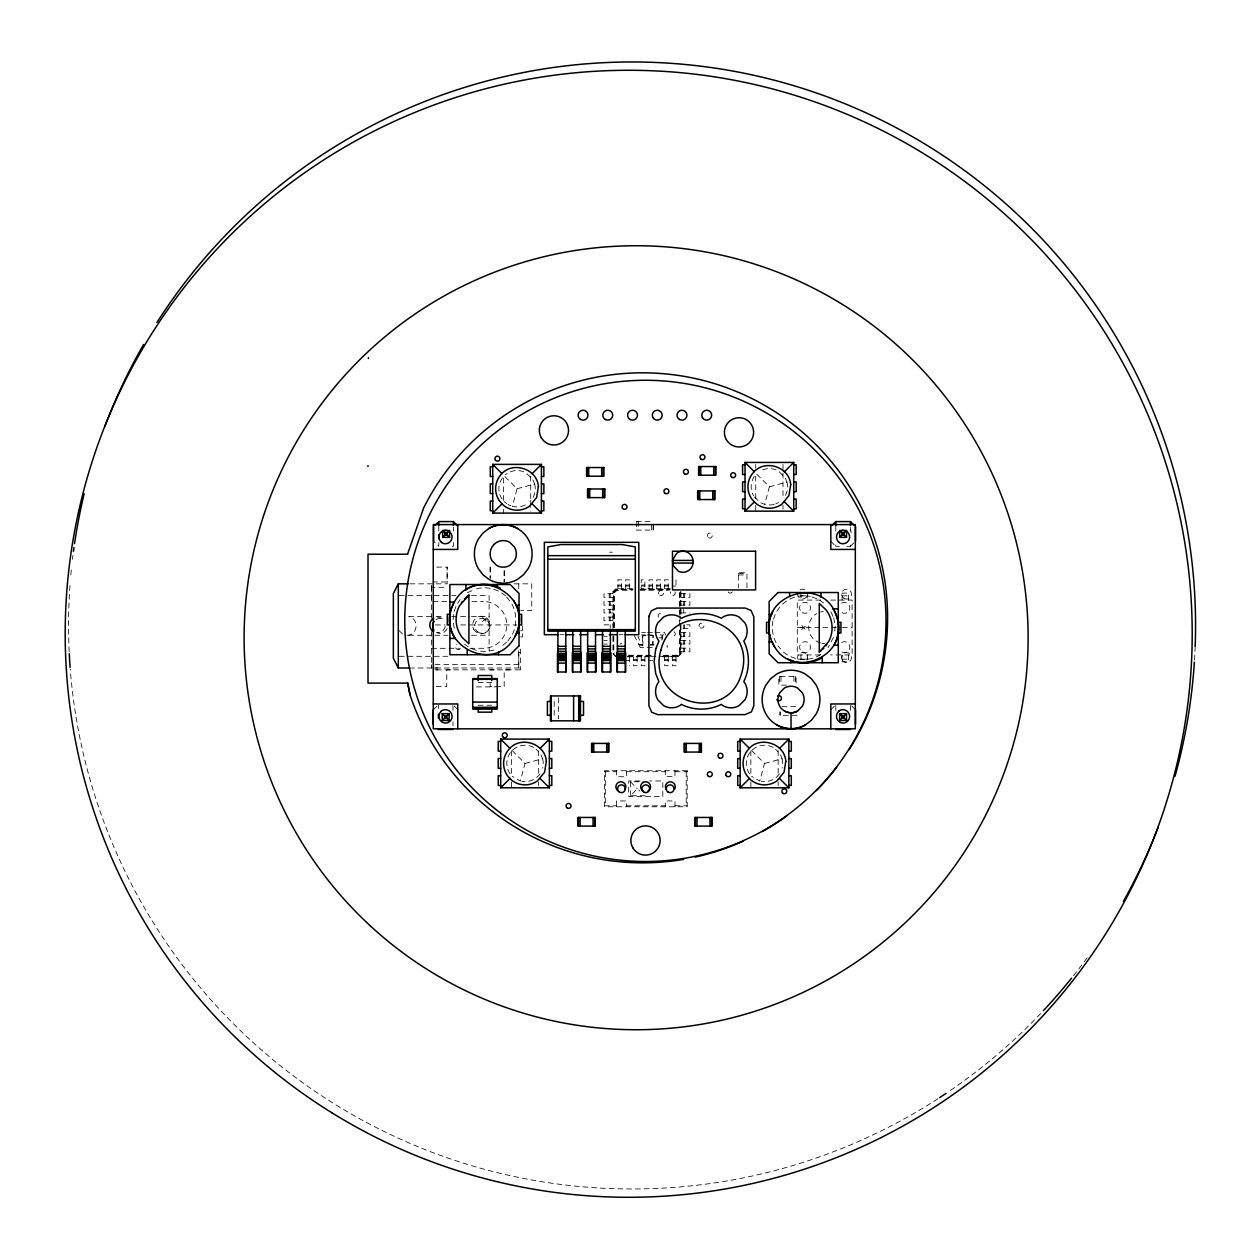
<?xml version="1.0" encoding="UTF-8"?>
<svg xmlns="http://www.w3.org/2000/svg" width="1260" height="1260" viewBox="0 0 1260 1260"><rect width="100%" height="100%" fill="white"/><g stroke="black" fill="none" stroke-linecap="round" stroke-linejoin="round"><path stroke-width="0.75" stroke-dasharray="5 3.75" d="M438.37 708.514L438.37 704.702M438.795 542.524L438.795 546.336L433.692 541.233M438.795 531.09L438.795 523.483M436.606 567.095L447.127 567.095L447.127 581.962L433.094 581.962M452.97 725.665L452.97 721.854M452.97 710.419L452.97 704.702M453.411 542.524L453.411 546.336L449.757 546.336M453.411 531.09L453.411 527.294M490.187 567.095L490.187 578.245L490.187 567.095L493.699 567.095M504.22 570.812L504.205 581.962L504.22 567.095M518.758 650.916L518.758 667.989L518.758 649.845M436.244 669.847L520.632 669.863L520.601 667.989L411.689 667.989M835.805 710.419L835.805 704.702M839.459 546.336L835.805 546.336L835.805 542.524M835.805 531.09L835.805 523.483M850.421 710.419L850.421 704.702M846.767 546.336L850.421 546.336L850.421 542.524M850.421 531.09L850.421 527.294M453.537 614.534L453.002 621.196L454.482 629.401M772.931 620.881C771.167 630.756 773.498 641.639 780.617 648.979M834.766 631.055L835.175 626.062M502.141 498.944L501.291 497.842A18.223 18.223 0 0 1 504.189 475.855L517.072 488.738L512.363 506.331A18.223 18.223 0 0 0 526.176 504.52M512.143 750.566L525.026 763.45L520.317 781.042L512.143 776.333M754.441 496.991L760.268 502.567L764.663 504.394L769.372 486.785L756.488 473.917A18.223 18.223 0 0 0 753.59 495.904M751.621 750.566L764.505 763.45L759.78 781.042L751.621 776.333M454.23 611.305L456.451 605.02L460.183 599.524M512.473 634.237C517.372 624.125 516.789 611.887 510.93 602.296M773.498 619.306L775.703 613.022L780.381 606.154M833.395 637.528L827.993 647.734M507.796 641.104L511.544 635.607M645.167 795.737L630.504 795.737L637.245 788.76L639.891 791.091M433.267 709.805L437.094 705.978M612.943 628.488L612.943 591.68L615.856 588.766L633.355 588.766M613.431 626.661L613.431 591.68L615.856 589.239L633.355 589.239M613.793 627.653L613.793 592.499L616.707 589.585L632.315 589.585M614.486 627.622L614.486 592.704L616.912 590.278L632.426 590.278M663.422 655.263L676.998 655.263L679.423 652.837L679.423 627.622M663.548 655.956L677.203 655.956L680.116 653.042L680.116 623.747M650.837 656.303L678.053 656.303L680.479 653.877L680.479 626.661M662.508 656.791L678.053 656.791L680.967 653.877L680.967 624.834M850.421 546.336L854.248 542.509M830.702 709.805L834.529 705.978M615.856 656.791L612.943 653.877L613.793 653.042L613.793 635.465M615.856 656.303L613.431 653.877L614.376 652.932M679.534 592.61L679.423 617.92M482.312 621.479L486.612 617.778M502.85 645.356L506.803 641.954M782.696 604.17C789.831 597.019 800.604 594.562 810.369 596.374M801.581 629.48L805.865 625.779M467.397 592.751L474.831 589.192M820.78 654.507C809.062 662.098 792.871 660.728 782.57 651.326M517.072 488.738L534.665 484.029L532.854 479.635L526.176 472.973A18.223 18.223 0 0 0 505.355 474.784M769.372 486.785L786.965 482.076L785.153 477.682L778.475 471.019A18.223 18.223 0 0 0 760.268 471.019M525.026 763.45L542.619 758.725L540.808 754.331L536.114 749.18M764.505 763.45L782.098 758.725L780.271 754.331L775.577 749.18M476.453 588.892C486.612 585.947 497.747 589.05 505.606 595.933M494.093 650.066L485.998 651.562L477.808 650.885M407.122 635.213C417.501 635.702 419.548 619.148 409.5 616.928M634.19 635.434L638.82 644.648L642.442 644.648L642.442 635.434L639.734 635.434M645.971 635.434L642.899 635.434L642.899 645.136L639.072 645.136L640.285 647.561L653.735 647.561M636.316 521.435L653.594 521.435M738.328 573.332L746.975 573.332M738.328 574.938L746.975 574.938M409.909 583.837L447.127 583.837L447.127 567.095M514.048 583.837L531.751 583.837L531.751 610.438L520.632 610.438M617.92 585.065L621.558 585.065M625.7 585.065L629.338 585.065M641.245 585.065L644.884 585.065M649.026 585.065L652.649 585.065M656.791 585.065L660.429 585.065M664.571 585.065L668.209 585.065M617.92 586.042L621.558 586.042M625.7 586.042L629.338 586.042M641.245 586.042L644.884 586.042M649.026 586.042L652.649 586.042M656.791 586.042L660.429 586.042M664.571 586.042L668.209 586.042M672.336 586.042L675.974 586.042M446.875 601.555L431.503 601.555L431.503 583.837L431.503 587.27L447.016 587.27M670.273 588.766L641.12 588.766L641.245 579.82L644.884 579.82L644.884 588.766M641.12 589.239L670.273 589.239M640.127 589.585L669.406 589.585M640.174 590.278L669.249 590.278M612.943 593.744L603.997 593.744L603.997 597.382L612.943 597.382M680.967 593.744L689.913 593.744L689.913 597.382L680.967 597.382M399.215 595.523L455.884 595.523M471.523 595.523L489.116 595.523L489.116 650.664M800.935 595.854L807.329 595.854M842.074 595.854L848.468 595.854M820.78 600.075L797.281 600.075L797.281 654.932L820.78 654.932M830.576 600.075L852.122 600.075L852.122 654.932L830.576 654.932M471.87 601.555L483.399 601.555M612.943 601.524L603.997 601.524L603.997 605.162L612.943 605.162M680.967 601.508L689.913 601.508L689.913 605.147L680.967 605.147M612.943 609.304L603.997 609.304L603.997 612.927L612.943 612.927M680.967 612.927L689.913 612.927M408.681 616.565L434.18 616.565M436.149 616.565L443.992 616.565M451.836 616.565L469.492 616.565M471.46 616.565L489.116 616.565M612.943 617.069L603.997 617.069L603.997 620.707L612.943 620.707M686.653 624.834L689.913 624.834L689.913 628.472L680.967 628.472M435.377 624.928L445.079 624.928M460.593 624.928L516.82 624.928M603.997 624.85L612.943 624.85M797.281 627.511L820.78 627.511M822.748 627.511L840.373 627.511M842.342 627.511L852.122 627.511M520.632 630.724L522.49 630.724M641.765 632.504L645.545 632.504M647.435 632.504L653.121 632.504M655.011 632.504L664.477 632.504L665.705 634.945M680.967 632.615L689.913 632.615L689.913 636.253L680.967 636.253M560.101 634.693L564.039 634.693M619.133 634.693L623.07 634.693M641.608 634.945L645.309 634.945M647.167 634.945L652.727 634.945M660.145 634.945L663.847 634.945M408.681 635.26L447.914 635.26M471.46 635.26L489.116 635.26M650.192 635.434L652.837 635.434L652.869 643.844L653.326 635.434M603.997 636.253L607.257 636.253M520.632 636.851L522.49 636.851L522.49 625.921M639.025 636.773L637.891 636.773L639.734 640.285L639.734 637.04M658.901 637.859L661.862 637.859L661.862 635.434M603.997 640.395L607.257 640.395M680.967 640.379L689.913 640.379L689.913 644.017L680.967 644.017M603.997 644.033L607.257 644.033M650.302 644.648L654.034 644.648M649.829 645.136L653.688 645.136M680.967 648.16L689.913 648.16L689.913 651.798L680.967 651.798M431.503 648.317L460.341 648.302M469.948 648.317L483.399 648.302A23.373 23.373 0 0 0 506.788 624.928A23.373 23.373 0 0 0 483.399 601.555M518.758 652.459L520.632 652.459M628.535 655.263L651.798 655.263M628.409 655.956L651.83 655.956M399.215 656.303L448.072 656.303M627.511 656.303L648.9 656.303M627.511 656.791L648.9 656.791M800.935 659.153L807.329 659.153M842.074 659.153L848.468 659.153M633.481 659.5L637.119 659.5M641.261 659.5L644.884 659.5M664.571 659.5L668.209 659.5M672.352 659.5L675.99 659.5M625.7 660.476L629.338 660.476M633.481 660.476L637.119 660.476M641.261 660.476L644.884 660.476M649.026 660.476L652.664 660.476M664.571 660.476L668.209 660.476M672.352 660.476L675.99 660.476M518.758 664.524L431.503 664.524L431.503 667.989L431.503 631.528M478.154 682.4L491.794 682.4M786.539 685.109L778.822 685.109L778.822 676.462L796.099 676.462L796.099 685.109M436.244 686.606L446.765 686.606L446.765 669.863L452.104 669.863L452.104 667.989M476.469 686.905L495.353 686.905M478.154 705.238L491.794 705.238M781.956 706.671L797.076 706.671M797.076 715.302L779.783 715.302L779.783 711.853M604.375 771.719L616.549 771.719M626.377 771.719L665.264 771.719M674.951 771.719L687.173 771.719M640.096 780.964L628.724 780.964L628.724 796.556L662.823 796.556L662.823 780.964L649.562 780.964M630.504 795.737L630.504 781.767L643.986 781.767M604.375 805.802L616.612 805.802L616.612 806.778M626.315 805.802L665.264 805.802M674.998 805.802L687.173 805.802M639.072 645.136L642.899 645.136M432.747 667.989L437.976 667.989M435.015 669.863L437.976 669.863M490.156 669.863L494.188 669.863M510.095 669.863L504.189 669.863L504.189 686.606L490.156 686.606L490.156 682.888M638.883 644.648L642.442 644.648M800.919 627.401L803.722 627.637M484.454 619.621L487.258 619.857M811.913 596.941L818.118 599.193L823.52 602.989M476.264 650.317L470.074 648.065L464.656 644.269M507.969 504.52L510.898 505.733M504.189 501.622L506.709 503.559M402.491 633.985L399.121 630.598M615.856 588.766L616.707 589.585M615.856 589.239L616.912 590.278M680.116 653.042L680.967 653.877M679.423 652.837L680.479 653.877M613.431 591.68L614.486 592.704M612.943 591.68L613.793 592.499M676.998 655.263L678.053 656.303M677.203 655.956L678.053 656.791M830.702 541.233L835.805 546.336M851.697 705.978L855.524 709.805M454.246 705.978L458.073 709.805M630.504 781.767L637.245 788.76M801.895 625.448L805.534 629.811M506.457 596.941L509.812 600.957M482.643 617.447L486.281 621.81M749.558 773.656L748.723 772.553A18.223 18.223 0 0 1 758.268 746.33M510.095 773.656L509.245 772.553A18.223 18.223 0 0 1 518.805 746.33M830.891 611.809L833.002 616.345M833.711 617.857L834.592 622.771M616.612 805.802L616.549 800.935L626.315 800.935L626.315 806.778M848.468 600.075L848.468 593.113L842.074 593.113L842.074 600.075M848.468 654.932L848.468 661.894L842.074 661.894L842.074 654.932M807.329 593.113L807.329 600.075M807.329 654.932L807.329 661.894M800.935 593.113L800.935 600.075M800.935 654.932L800.935 661.894M795.564 676.462L795.564 685.109M793.942 676.462L793.942 685.109M783.011 464.389L783.011 497.511M783.011 505.307L783.011 509.197M780.98 676.462L780.98 685.109M780.334 711.853L780.334 715.302M779.357 676.462L779.357 685.109M778.144 750.787L778.144 774.16M778.144 781.956L778.144 785.846M755.732 464.389L755.732 468.279M755.732 476.075L755.732 503.354M755.732 505.307L755.732 511.151M750.865 750.787L750.865 774.16M750.865 781.956L750.865 787.799M746.975 587.916L746.975 572.78L738.328 572.78L738.328 587.916M686.196 771.719L686.196 805.802M684.652 593.744L684.652 597.382M684.652 601.508L684.652 605.147M684.652 624.834L684.652 628.472M684.652 632.615L684.652 636.253M684.652 640.379L684.652 644.017M684.652 648.16L684.652 651.798M683.692 593.744L683.692 597.382M683.692 601.508L683.692 605.147M683.692 609.289L683.692 612.927M683.692 624.834L683.692 628.472M683.692 632.615L683.692 636.253M683.692 640.379L683.692 644.017M683.692 648.16L683.692 651.798M680.967 591.68L680.967 614.99M680.479 591.68L680.479 614.99M680.116 592.499L680.116 606.17M680.116 608.123L680.116 613.982M680.116 615.935L680.116 621.794M679.423 619.857L679.423 625.684M675.974 579.82L675.974 586.845M675.99 656.791L675.99 665.721L672.352 665.721L672.352 656.791M674.951 770.742L674.951 776.585L665.264 776.585L665.264 770.742M674.998 806.778L674.998 800.935L665.264 800.935L665.264 806.778M668.209 588.766L668.209 579.82L664.571 579.82L664.571 588.766M668.209 656.791L668.209 665.721L664.571 665.721L664.571 656.791M667.17 645.136L667.17 647.561M662.335 635.434L662.335 639.119M661.862 638.836L661.862 640.048M660.429 588.766L660.429 579.82L656.791 579.82L656.791 588.766M653.594 524.9L653.594 530.082L636.316 530.082L636.316 524.9M653.058 524.9L653.058 530.082M652.649 588.766L652.649 579.82L649.026 579.82L649.026 588.766M651.436 524.9L651.436 530.082M644.884 656.791L644.884 665.721L641.261 665.721L641.261 656.791M638.473 521.435L638.473 530.082M637.119 656.791L637.119 665.721L633.481 665.721L633.481 656.791M636.851 521.435L636.851 526.617M629.338 588.766L629.338 579.82L625.7 579.82L625.7 588.766M629.338 656.791L629.338 665.721M626.377 770.742L626.377 776.727L616.549 776.727L616.549 770.742M621.558 588.766L621.558 579.82L617.92 579.82L617.92 588.766M613.431 636.379L613.431 653.877M612.943 636.379L612.943 653.877M610.218 593.744L610.218 597.382M610.218 601.524L610.218 605.162M610.218 609.304L610.218 612.927M610.218 617.069L610.218 620.707M610.218 624.85L610.218 628.488M609.257 593.744L609.257 597.382M609.257 601.524L609.257 605.162M609.257 609.304L609.257 612.927M609.257 617.069L609.257 620.707M605.351 771.719L605.351 805.802M558.637 697.835L558.637 718.924M554.211 701.458L554.211 715.302M538.666 750.787L538.666 774.16M538.666 781.956L538.666 785.846M530.712 476.075L530.712 511.151M520.632 649.026L520.632 669.863M518.758 583.837L518.758 589.538M511.387 750.787L511.387 774.16M511.387 781.956L511.387 787.799M503.433 478.028L503.433 501.401M503.433 509.197L503.433 513.088M431.503 587.27L431.503 618.361M1195.173 646.333A563.503 563.503 0 0 1 1194.37 662.13M1087.112 957.836A563.503 563.503 0 0 1 1072.764 976.642M1040.697 1013.497A563.503 563.503 0 0 1 947.662 1092.294M937.928 1098.736A563.503 563.503 0 0 1 70.261 669.28M69.174 651.782A563.503 563.503 0 0 1 70.166 582.892M70.812 575.001A563.503 563.503 0 0 1 71.584 567.126M72.45 559.283A563.503 563.503 0 0 1 72.938 555.361M841.617 603.099A5.481 5.481 0 0 1 849.839 607.856A5.481 5.481 0 0 1 841.617 612.596M841.617 642.411A5.481 5.481 0 0 1 849.839 647.152A5.481 5.481 0 0 1 841.617 651.908M824.702 643.498A16.002 16.002 0 0 1 821.929 643.261M820.559 642.962A16.002 16.002 0 0 1 816.7 613.651M820.559 612.061A16.002 16.002 0 0 1 823.316 611.572M732.391 591.869A2.473 2.473 0 0 1 728.107 591.869M674.005 631.843A2.473 2.473 0 0 1 674.919 635.213A2.473 2.473 0 0 1 671.533 636.127M806.794 596.626A4.946 4.946 0 0 1 797.564 594.153M800.037 589.869A4.946 4.946 0 0 1 806.794 591.68M445.237 626.315A7.796 7.796 0 0 1 437.551 632.772M437.551 617.179A7.796 7.796 0 0 1 444.308 621.085M674.919 591.838A2.473 2.473 0 0 1 672.777 595.539A2.473 2.473 0 0 1 670.635 591.838M658.444 617.195A2.473 2.473 0 0 1 659.358 613.809A2.473 2.473 0 0 1 662.744 614.722M459.9 649.246A2.929 2.929 0 0 1 455.915 648.191A2.929 2.929 0 0 1 456.986 644.191M609.683 552.447A2.473 2.473 0 0 1 612.155 552.447M798.226 659.972A4.946 4.946 0 0 1 802.51 652.554A4.946 4.946 0 0 1 806.794 659.972M850.217 529.326A6.426 6.426 0 0 1 851.067 532.539M542.619 758.725A18.223 18.223 0 0 1 542.619 768.159M539.957 773.892A18.223 18.223 0 0 1 521.861 781.389M520.317 745.857A18.223 18.223 0 0 1 534.13 747.668M782.098 758.725A18.223 18.223 0 0 1 782.098 768.159M779.42 773.892A18.223 18.223 0 0 1 761.339 781.389M759.78 745.857A18.223 18.223 0 0 1 773.608 747.668M534.665 484.029A18.223 18.223 0 0 1 529.956 501.622M786.965 482.076A18.223 18.223 0 0 1 785.153 495.904M778.475 502.567A18.223 18.223 0 0 1 775.593 503.905M774.081 504.394A18.223 18.223 0 0 1 764.663 504.394M619.999 644.254A3.89 3.89 0 0 1 621.731 643.246M447.127 628.519A7.481 7.481 0 0 1 436.448 632.441M435.96 619.684A7.481 7.481 0 0 1 443.772 619.385M687.173 770.742L604.375 770.742L604.375 806.778L687.173 806.778L687.173 770.742M802.305 612.596A5.481 5.481 0 0 0 810.542 607.856A5.481 5.481 0 0 0 802.305 603.099A5.481 5.481 0 0 0 802.305 612.596M802.305 651.908A5.481 5.481 0 0 0 810.542 647.152A5.481 5.481 0 0 0 802.305 642.411A5.481 5.481 0 0 0 802.305 651.908M708.545 537.736A2.473 2.473 0 0 0 712.262 535.595A2.473 2.473 0 0 0 708.545 533.452A2.473 2.473 0 0 0 708.545 537.736M659.846 595.208A2.473 2.473 0 0 0 663.548 593.066A2.473 2.473 0 0 0 659.846 590.924A2.473 2.473 0 0 0 659.846 595.208M842.263 659.972A4.946 4.946 0 0 0 850.846 659.972A4.946 4.946 0 0 0 846.562 652.554A4.946 4.946 0 0 0 842.263 659.972M473.807 629.37A8.773 8.773 0 0 0 488.99 629.37A8.773 8.773 0 0 0 481.399 616.219A8.773 8.773 0 0 0 473.807 629.37M700.276 627.842A2.473 2.473 0 0 0 703.978 625.7A2.473 2.473 0 0 0 700.276 623.558A2.473 2.473 0 0 0 700.276 627.842M844.074 598.437A4.946 4.946 0 0 0 851.508 594.153A4.946 4.946 0 0 0 844.074 589.869A4.946 4.946 0 0 0 844.074 598.437M477.477 631.733A7.481 7.481 0 0 0 489.573 627.086A7.481 7.481 0 0 0 479.509 618.928A7.481 7.481 0 0 0 477.477 631.733"/><path stroke-width="1.5" d="M433.267 724.374L433.267 709.805M433.692 541.233L433.692 526.664M438.37 718.042L438.37 714.231M438.795 538.713L438.795 534.901M438.795 525.373L438.795 521.577L453.411 521.577L457.238 525.404M442.244 720.499L442.244 713.648L449.095 713.648L449.095 720.499L442.244 720.499L444.544 718.2L446.796 718.2L449.095 720.499M442.669 537.359L442.669 530.507L449.521 530.507L449.521 537.359L442.669 537.359L444.985 535.059L447.221 535.059L449.521 537.359M444.544 718.2L444.544 715.963L442.244 713.648M444.985 535.059L444.985 532.822L442.669 530.507M446.796 718.2L446.796 715.963L449.095 713.648M447.221 535.059L447.221 532.822L449.521 530.507M453.411 525.388L453.411 521.577M835.805 525.373L835.805 521.577L850.421 521.577L854.248 525.404M839.68 720.499L839.68 713.648L846.531 713.648L846.531 720.499L839.68 720.499L841.995 718.2L844.231 718.2L846.531 720.499M839.68 537.359L839.68 530.507L846.531 530.507L846.531 537.359L839.68 537.359L841.995 535.059L844.231 535.059L846.531 537.359M841.995 718.2L841.995 715.963L839.68 713.648M841.995 535.059L841.995 532.822L839.68 530.507M844.231 718.2L844.231 715.963L846.531 713.648M844.231 535.059L844.231 532.822L846.531 530.507M850.421 525.388L850.421 521.577M855.524 724.374L855.524 709.805M855.524 541.233L855.524 526.664M407.531 554.227L423.706 507.764A245.007 245.007 0 0 1 763.78 404.885A245.007 245.007 0 0 1 849.004 749.81M453.537 603.509C432.401 643.592 494.975 676.935 515.372 635.749C536.524 595.665 473.949 562.322 453.537 603.509A35.737 35.737 0 0 0 455.238 638.757M769.135 641.954L772.27 641.954C788.571 682.306 850.878 657.389 836.813 616.833C823.426 572.89 756.189 595.287 770.632 638.426M408.067 583.837L398.302 583.837L393.356 593.57L393.356 658.255L398.302 667.989L410.02 667.989M461.428 602.658L462.262 601.445M825.914 645.813L826.749 644.6M441.378 711.223L440.197 712.483A6.741 6.741 0 0 0 440.417 720.594L441.661 721.791A6.489 6.489 0 0 0 449.647 721.57L450.828 720.31A6.741 6.741 0 0 0 450.608 712.199L449.363 711.002A6.741 6.741 0 0 0 441.047 711.207M838.939 711.223L837.758 712.483A6.741 6.741 0 0 0 837.979 720.594L839.223 721.791A6.489 6.489 0 0 0 847.208 721.57L848.374 720.31A6.741 6.741 0 0 0 848.153 712.199L846.925 711.002A6.741 6.741 0 0 0 838.609 711.207M434.968 525.388L438.795 521.577M492.723 513.088L492.723 464.389L541.422 464.389L541.422 513.088L492.723 513.088L502.047 503.779M532.098 473.713L541.422 464.389M745.022 511.151L745.022 462.436L793.721 462.436L793.721 511.151L745.022 511.151L754.346 501.827M784.397 471.76L793.721 462.436M500.677 787.799L500.677 739.084L549.376 739.084L549.376 787.799L500.677 787.799L510.001 778.475M540.052 748.409L549.376 739.084M831.978 525.388L835.805 521.577M740.14 787.799L740.14 739.084L788.855 739.084L788.855 787.799L740.14 787.799L749.464 778.475M779.53 748.409L788.855 739.084M464.452 598.988L468.909 595.145L468.909 643.828L462.058 637.308A29.626 29.626 0 0 1 459.522 605.698L468.909 595.145M819.268 652.113L828.67 641.576A29.626 29.626 0 0 0 826.119 609.95L819.268 603.43L819.268 652.113L823.725 648.27M488.801 528.507L482.832 533.169L478.249 539.233A29.673 29.673 0 0 0 478.249 568.543L482.832 574.607L488.801 579.269A28.508 28.508 0 0 0 517.671 579.269L523.656 574.607L528.239 568.543A29.673 29.673 0 0 0 528.239 539.233C520.711 525.688 502.157 520.538 488.801 528.507A28.508 28.508 0 0 1 517.671 528.507M797.58 711.065L802.384 706.183A13.498 13.498 0 0 0 802.384 692.858L797.58 687.991A12.962 12.962 0 0 0 784.46 687.991L779.656 692.858A13.498 13.498 0 0 0 779.656 706.183C783.09 712.341 791.516 714.672 797.58 711.065A12.962 12.962 0 0 1 784.46 711.065M805.455 724.894L811.44 720.247L816.023 714.168A29.673 29.673 0 0 0 816.023 684.873L811.44 678.793L805.455 674.147A28.508 28.508 0 0 0 776.585 674.147L770.616 678.793L766.017 684.873A29.673 29.673 0 0 0 766.017 714.168C773.561 727.713 792.099 732.863 805.455 724.894A28.508 28.508 0 0 1 776.585 724.909M745.022 464.783L742.581 464.783L742.581 474.516L745.022 474.516M793.721 464.783L796.163 464.783L796.163 474.516L793.721 474.516M367.479 466.074L368.44 466.074M492.723 466.72L490.282 466.72L490.282 476.469L492.723 476.469M541.422 466.72L543.863 466.72L543.863 476.469L541.422 476.469M745.022 481.918L742.581 481.918L742.581 491.668L745.022 491.668M793.721 481.918L796.163 481.918L796.163 491.668L793.721 491.668M492.723 483.872L490.282 483.872L490.282 493.605L492.723 493.605M541.422 483.872L543.863 483.872L543.863 493.605L541.422 493.605M745.022 499.07L742.581 499.07L742.581 508.804L745.022 508.804M793.721 499.07L796.163 499.07L796.163 508.804L793.721 508.804M492.723 501.008L490.282 501.008L490.282 510.757L492.723 510.757M541.422 501.008L543.863 501.008L543.863 510.757L541.422 510.757M444.985 532.822L447.221 532.822M841.995 532.822L844.231 532.822M433.267 549.439L457.758 549.439L457.758 524.585M855.319 549.439L830.828 549.439L830.828 524.585M407.704 554.227L368.014 554.227L368.014 683.109L407.704 683.109L409.988 694.764A245.007 245.007 0 0 0 683.723 859.351M547.848 555.66L635.323 555.66L635.323 631.15L547.848 631.15L547.848 546.903L560.968 544.556L622.204 544.556L635.292 546.903L635.323 555.66M547.848 559.172L635.323 559.172M672.556 560.432L693.11 560.432M672.541 563.078L693.11 563.078M449.883 602.075L454.513 602.075M515.907 605.304L519.041 605.304M833.081 608.816L838.294 608.816M449.883 614.313L447.269 614.313L447.269 624.944L449.883 624.944M519.041 614.313L521.656 614.313L521.656 624.944L519.041 624.944M769.135 614.565L771.719 614.565M769.135 622.314L766.521 622.314L766.521 632.945L769.135 632.945M838.294 622.314L840.924 622.314L840.924 632.945L838.294 632.945M547.848 629.622L635.323 629.622M516.458 632.693L519.041 632.693M558.133 634.693L544.351 634.693L544.351 542.335L638.82 542.335L638.82 634.693L625.039 634.693M566.008 634.693L573.867 634.693M579.773 634.693L587.648 634.693M595.523 634.693L603.398 634.693M609.304 634.693L617.179 634.693M449.883 638.426L455.096 638.426M833.663 645.183L838.294 645.183M557.912 646.317L565.787 646.317M572.78 646.317L580.655 646.317M587.648 646.317L595.523 646.317M602.516 646.317L610.391 646.317M617.384 646.317L625.259 646.317M557.912 648.9L565.787 648.9M572.78 648.9L580.655 648.9M587.648 648.9L595.523 648.9M602.516 648.9L610.391 648.9M617.384 648.9L625.259 648.9M557.912 651.31L565.787 651.31M572.78 651.31L580.655 651.31M587.648 651.31L595.523 651.31M602.516 651.31L610.391 651.31M617.384 651.31L625.259 651.31M557.912 653.389L565.787 653.389M572.78 653.389L580.655 653.389M587.648 653.389L595.523 653.389M602.516 653.389L610.391 653.389M617.384 653.389L625.259 653.389M557.912 654.98L565.787 654.98M572.78 654.98L580.655 654.98M587.648 654.98L595.523 654.98M602.516 654.98L610.391 654.98M617.384 654.98L625.259 654.98M557.912 655.972L565.787 655.972M572.78 655.972L580.655 655.972M587.648 655.972L595.523 655.972M602.516 655.972L610.391 655.972M617.384 655.972L625.259 655.972M557.912 656.87L565.787 656.87M572.78 656.87L580.655 656.87M587.648 656.87L595.523 656.87M602.516 656.87L610.391 656.87M617.384 656.87L625.259 656.87M557.912 657.767L565.787 657.767M572.78 657.767L580.655 657.767M587.648 657.767L595.523 657.767M602.516 657.767L610.391 657.767M617.384 657.767L625.259 657.767M557.912 659.027L565.787 659.027M572.78 659.027L580.655 659.027M587.648 659.027L595.523 659.027M602.516 659.027L610.391 659.027M617.384 659.027L625.259 659.027M557.912 660.555L565.787 660.555M572.78 660.555L580.655 660.555M587.648 660.555L595.523 660.555M602.516 660.555L610.391 660.555M617.384 660.555L625.259 660.555M557.912 663.106L565.787 663.106M572.78 663.106L580.655 663.106M587.648 663.106L595.523 663.106M602.516 663.106L610.391 663.106M617.384 663.106L625.259 663.106M472.705 679.329L497.243 679.329M550.462 701.458L547.407 701.458L547.391 715.302L550.462 715.302M580.451 701.458L583.506 701.458L583.522 715.302L580.451 715.302M472.705 702.088L497.243 702.088M433.267 703.962L457.758 703.962L457.758 728.831M855.319 703.962L830.828 703.962L830.828 728.831M472.705 707.285L497.243 707.285M472.705 708.325L497.243 708.325M444.544 715.963L446.796 715.963M841.995 715.963L844.231 715.963M438.37 729.477L452.97 729.477M835.805 729.477L850.421 729.477M500.677 741.431L498.235 741.431L498.235 751.165L500.677 751.165M549.376 741.431L551.817 741.431L551.817 751.165L549.376 751.165M740.14 741.431L737.714 741.431L737.714 751.165L740.14 751.165M788.855 741.431L791.296 741.431L791.296 751.165L788.855 751.165M500.677 758.567L498.235 758.567L498.235 768.317L500.677 768.317M549.376 758.567L551.817 758.567L551.817 768.317L549.376 768.317M740.14 758.567L737.714 758.567L737.714 768.317L740.14 768.317M788.855 758.567L791.296 758.567L791.296 768.317L788.855 768.317M500.677 775.719L498.235 775.719L498.235 785.452L500.677 785.452M549.376 775.719L551.817 775.719L551.817 785.452L549.376 785.452M740.14 775.719L737.714 775.719L737.714 785.452L740.14 785.452M788.855 775.719L791.296 775.719L791.296 785.452L788.855 785.452M839.223 542.399L837.979 541.202A6.741 6.741 0 0 1 837.758 533.106L838.939 531.846A6.489 6.489 0 0 1 846.925 531.61L848.153 532.822A6.741 6.741 0 0 1 848.374 540.918L847.208 542.178A6.741 6.741 0 0 1 838.892 542.43M449.363 531.625L450.608 532.822A6.741 6.741 0 0 1 450.812 540.918L449.647 542.178A6.741 6.741 0 0 1 441.331 542.43M441.661 542.399L440.417 541.202A6.741 6.741 0 0 1 440.197 533.106L441.378 531.846A6.489 6.489 0 0 1 447.851 530.791M745.022 462.436L754.346 471.76M784.397 501.827L793.721 511.151M492.723 464.389L502.047 473.713M532.098 503.779L541.422 513.088M740.14 739.084L749.464 748.409M779.53 778.475L788.855 787.799M500.677 739.084L510.001 748.409M540.052 778.475L549.376 787.799M407.736 683.093L409.988 694.764M822.244 657.437L822.244 662.728M821.016 592.531L821.016 597.224M790.839 660.114L790.839 662.728M791.028 712.845L791.028 728.831M789.61 592.531L789.61 595.697M715.349 466.562L715.349 475.209M714.373 490.927L714.373 499.558M713.727 466.562L713.727 475.209M712.75 490.927L712.75 499.558M711.585 817.456L711.585 826.087M709.963 817.456L709.963 826.087M700.875 743.416L700.875 752.062M700.765 466.562L700.765 475.209M699.788 490.927L699.788 499.558M699.253 743.416L699.253 752.062M699.142 466.562L699.142 475.209M698.166 490.927L698.166 499.558M697 817.456L697 826.087M695.378 817.456L695.378 826.087M686.29 743.416L686.29 752.062M684.668 743.416L684.668 752.062M625.7 652.806L625.7 671.99L616.959 671.99L616.959 652.806M625.259 631.15L625.259 671.99M617.384 631.15L617.384 671.99M610.832 652.806L610.832 671.99L602.075 671.99L602.075 652.806M610.391 631.15L610.391 671.99M608.328 743.416L608.328 752.062M606.706 743.416L606.706 752.062M604.296 488.974L604.296 497.621M603.319 467.539L603.319 476.185M602.674 488.974L602.674 497.621M602.516 631.15L602.516 671.99M601.697 467.539L601.697 476.185M595.964 652.806L595.964 671.99L587.207 671.99L587.207 652.806M595.523 631.15L595.523 671.99M594.688 817.456L594.688 826.087M593.744 743.416L593.744 752.062M593.066 817.456L593.066 826.087M592.121 743.416L592.121 752.062M589.712 488.974L589.712 497.621M588.735 467.539L588.735 476.185M588.089 488.974L588.089 497.621M587.648 631.15L587.648 671.99M587.113 467.539L587.113 476.185M581.096 652.806L581.096 671.99L572.339 671.99L572.339 652.806M580.655 631.15L580.655 671.99M580.104 817.456L580.104 826.087M579.742 695.929L579.742 720.83M578.718 695.929L578.718 720.83M578.482 817.456L578.482 826.087M573.599 695.929L573.599 720.83M572.78 631.15L572.78 671.99M566.212 652.806L566.212 671.99L557.471 671.99L557.471 652.806M565.787 631.15L565.787 671.99M557.912 631.15L557.912 671.99M551.187 695.929L551.187 720.83M498.566 651.546L498.566 654.727M497.338 584.514L497.338 587.144M491.794 680.636L491.794 675.502L478.154 675.486L478.154 680.636M491.794 709.049L491.794 712.152L478.154 712.168L478.154 709.049M467.176 650.034L467.176 654.727M465.932 584.514L465.932 589.822M398.302 583.837L398.302 667.989M368.44 357.635L368.44 358.596M836.656 767.371A245.007 245.007 0 0 1 816.26 790.65M786.665 815.992A245.007 245.007 0 0 1 762.237 831.631M743.053 841.286A245.007 245.007 0 0 1 695.221 857.099M1194.37 662.13A563.503 563.503 0 0 1 1175.029 776.223M1158.334 826.891A563.503 563.503 0 0 1 1123.4 901.372M1071.535 978.169A563.503 563.503 0 0 1 1043.375 1010.646M946.055 1093.381A563.503 563.503 0 0 1 939.55 1097.681M70.103 667.327A563.503 563.503 0 0 1 69.268 653.72M73.442 551.455A563.503 563.503 0 0 1 73.962 547.549M74.529 543.659A563.503 563.503 0 0 1 84.168 493.762M105.068 425.911A563.503 563.503 0 0 1 143.64 344.437M156.933 322.497A563.503 563.503 0 0 1 1195.173 646.333M777.719 696.134A2.473 2.473 0 0 1 781.09 697.032A2.473 2.473 0 0 1 780.192 700.418A2.473 2.473 0 0 1 776.806 699.505M618.392 791.012A4.946 4.946 0 0 1 616.581 784.255A4.946 4.946 0 0 1 623.338 782.444A4.946 4.946 0 0 1 625.149 789.201M433.66 631.733A7.796 7.796 0 0 1 433.66 618.235M643.135 791.012A4.946 4.946 0 0 1 641.828 783.547A4.946 4.946 0 0 1 649.404 783.547A4.946 4.946 0 0 1 648.081 791.012M666.067 789.201A4.946 4.946 0 0 1 670.351 781.783A4.946 4.946 0 0 1 674.635 789.201M433.881 630.063A7.481 7.481 0 0 1 434.243 621.274M513.67 600.5A35.737 35.737 0 0 1 515.372 635.749M465.633 589.963A34.335 34.335 0 0 1 500.346 588.231M774.506 646.758A35.737 35.737 0 0 1 772.805 611.51M822.559 657.295A34.335 34.335 0 0 1 787.831 659.027M832.939 608.501A35.737 35.737 0 0 1 834.64 643.75M672.572 560.117L673.139 565.551L678.62 571.394A10.269 10.269 0 0 0 688.952 570.276C695.284 565.85 694.181 555.124 687.047 552.116A10.269 10.269 0 0 0 676.715 553.235L672.572 560.117M538.398 486.596L536.602 497.542L529.594 506.142A21.436 21.436 0 0 1 503.512 505.339L499.684 501.259A21.436 21.436 0 0 1 500.472 475.177C511.513 460.546 537.28 468.295 538.398 486.596M546.352 761.308L544.572 772.254L537.548 780.838A21.436 21.436 0 0 1 511.466 780.034L507.638 775.971A21.436 21.436 0 0 1 508.441 749.889C519.466 735.241 545.234 743.006 546.352 761.308M648.9 616.376L648.884 705.742L651.64 712.215L657.625 714.625L745.101 714.625L751.48 711.821L753.842 705.742L753.842 616.928L751.086 610.454L745.101 608.06L657.074 608.076L651.247 610.864L648.9 616.376M790.697 484.643L788.902 495.605L781.893 504.189A21.436 21.436 0 0 1 755.811 503.386L751.984 499.306A21.436 21.436 0 0 1 752.771 473.224C763.812 458.593 789.579 466.358 790.697 484.643M785.831 761.308L784.035 772.254L777.026 780.838A21.436 21.436 0 0 1 750.944 780.034L747.101 775.971A21.436 21.436 0 0 1 747.904 749.889C758.929 735.241 784.712 743.006 785.831 761.308M655.735 648.931L654.129 661.342L655.735 673.753L658.964 681.644L657.72 683.298A16.569 16.569 0 0 0 657.72 699.662L663.61 705.647A15.923 15.923 0 0 0 679.738 705.647L681.361 704.387C693.693 710.687 709.034 710.687 721.366 704.387L722.988 705.647A15.923 15.923 0 0 0 739.116 705.647L745.006 699.662A16.569 16.569 0 0 0 745.006 683.298L743.762 681.644C749.968 669.076 749.968 653.594 743.762 641.025L745.006 639.371A16.569 16.569 0 0 0 745.006 623.007L739.116 617.022A15.923 15.923 0 0 0 722.988 617.022L721.366 618.282C709.034 611.998 693.693 611.998 681.361 618.282L679.738 617.022A15.923 15.923 0 0 0 663.61 617.022L657.72 623.007A16.569 16.569 0 0 0 657.72 639.371L658.964 641.025L655.735 648.931M660.807 650.302C645.892 703.237 728.359 726.169 741.919 672.367C756.835 619.432 674.368 596.515 660.807 650.302M493.967 544.462L491.873 547.218A13.498 13.498 0 0 0 491.873 560.542L496.676 565.425A12.962 12.962 0 0 0 509.796 565.425L514.6 560.542A13.498 13.498 0 0 0 514.6 547.218L509.796 542.351A12.962 12.962 0 0 0 496.676 542.351L493.967 544.462M519.041 645.766L510.205 654.727L449.883 654.727L449.883 584.514L510.205 584.514L519.041 593.476L519.041 645.766M777.971 592.531L769.135 601.492L769.135 653.767L777.971 662.728L838.294 662.728L838.294 592.531L777.971 592.531M715.885 466.562L698.607 466.562L698.607 475.209L715.885 475.209L715.885 466.562M603.871 467.539L586.577 467.539L586.577 476.185L603.871 476.185L603.871 467.539M604.847 488.974L587.554 488.974L587.554 497.621L604.847 497.621L604.847 488.974M714.924 490.927L697.63 490.927L697.63 499.558L714.924 499.558L714.924 490.927M855.319 524.585L433.267 524.585L433.267 728.831L855.319 728.831L855.319 524.585M755.591 551.219L672.494 551.219L672.494 589.932L755.591 589.932L755.591 551.219M565.787 656.318L557.912 656.318L565.787 656.381M580.655 656.318L572.78 656.318L580.655 656.381M595.523 656.318L587.648 656.318L595.523 656.381M610.391 656.318L602.516 656.318L610.391 656.381M625.259 656.318L617.384 656.318L625.259 656.381M497.243 678.605L472.705 678.605L472.705 709.049L497.243 709.049L497.243 678.605M580.451 695.929L550.462 695.929L550.462 720.83L580.451 720.83L580.451 695.929M608.879 743.416L591.586 743.416L591.586 752.062L608.879 752.062L608.879 743.416M701.41 743.416L684.133 743.416L684.133 752.062L701.41 752.062L701.41 743.416M595.24 817.456L577.946 817.456L577.946 826.087L595.24 826.087L595.24 817.456M712.136 817.456L694.843 817.456L694.843 826.087L712.136 826.087L712.136 817.456M643.828 792.13A3.89 3.89 0 0 0 649.672 788.76A3.89 3.89 0 0 0 643.828 785.389A3.89 3.89 0 0 0 643.828 792.13M668.005 792.02A3.89 3.89 0 0 0 674.021 788.965A3.89 3.89 0 0 0 668.367 785.279A3.89 3.89 0 0 0 668.005 792.02M618.755 791.595A3.89 3.89 0 0 0 625.212 789.642A3.89 3.89 0 0 0 620.298 785.027A3.89 3.89 0 0 0 618.755 791.595M501.228 813.535A240.613 240.613 0 0 0 884.3 649.388A240.613 240.613 0 0 0 550.62 399.719A240.613 240.613 0 0 0 501.228 813.535M731.934 477.335A2.473 2.473 0 0 0 735.635 475.193A2.473 2.473 0 0 0 731.934 473.051A2.473 2.473 0 0 0 731.934 477.335M622.409 508.095A2.473 2.473 0 0 0 626.692 508.095A2.473 2.473 0 0 0 624.551 504.378A2.473 2.473 0 0 0 622.409 508.095M541.28 437.692A14.616 14.616 0 0 0 566.575 437.692A14.616 14.616 0 0 0 553.928 415.769A14.616 14.616 0 0 0 541.28 437.692M726.358 439.645A14.616 14.616 0 0 0 751.669 439.645A14.616 14.616 0 0 0 739.006 417.722A14.616 14.616 0 0 0 726.358 439.645M495.29 459.869A2.473 2.473 0 0 0 499.574 459.869A2.473 2.473 0 0 0 497.432 456.167A2.473 2.473 0 0 0 495.29 459.869M503.496 737.431A2.473 2.473 0 0 0 507.213 735.289A2.473 2.473 0 0 0 503.496 733.147A2.473 2.473 0 0 0 503.496 737.431M632.835 847.807A14.616 14.616 0 0 0 658.145 847.807A14.616 14.616 0 0 0 645.498 825.883A14.616 14.616 0 0 0 632.835 847.807M665.201 493.416A2.473 2.473 0 0 0 668.918 491.274A2.473 2.473 0 0 0 665.201 489.132A2.473 2.473 0 0 0 665.201 493.416M567.299 808.054A2.473 2.473 0 0 0 571.016 805.912A2.473 2.473 0 0 0 567.299 803.77A2.473 2.473 0 0 0 567.299 808.054M580.545 419.47A4.946 4.946 0 0 0 587.979 415.186A4.946 4.946 0 0 0 580.545 410.902A4.946 4.946 0 0 0 580.545 419.47M630.031 419.47A4.946 4.946 0 0 0 637.466 415.186A4.946 4.946 0 0 0 630.031 410.902A4.946 4.946 0 0 0 630.031 419.47M652.963 417.659A4.946 4.946 0 0 0 661.531 417.659A4.946 4.946 0 0 0 657.247 410.24A4.946 4.946 0 0 0 652.963 417.659M605.288 419.47A4.946 4.946 0 0 0 612.722 415.186A4.946 4.946 0 0 0 605.288 410.902A4.946 4.946 0 0 0 605.288 419.47M684.684 473.933A2.473 2.473 0 0 0 688.401 471.791A2.473 2.473 0 0 0 684.684 469.649A2.473 2.473 0 0 0 684.684 473.933M719.271 757.89A2.473 2.473 0 0 0 722.972 755.748A2.473 2.473 0 0 0 719.271 753.606A2.473 2.473 0 0 0 719.271 757.89M726.154 775.498A2.473 2.473 0 0 0 730.438 775.498A2.473 2.473 0 0 0 728.296 771.781A2.473 2.473 0 0 0 726.154 775.498M701.237 459.317A2.473 2.473 0 0 0 704.954 457.175A2.473 2.473 0 0 0 701.237 455.033A2.473 2.473 0 0 0 701.237 459.317M708.545 776.396A2.473 2.473 0 0 0 712.262 774.254A2.473 2.473 0 0 0 708.545 772.112A2.473 2.473 0 0 0 708.545 776.396M783.074 793.438A2.473 2.473 0 0 0 786.775 791.296A2.473 2.473 0 0 0 783.074 789.154A2.473 2.473 0 0 0 783.074 793.438M702.45 417.659A4.946 4.946 0 0 0 711.018 417.659A4.946 4.946 0 0 0 706.734 410.24A4.946 4.946 0 0 0 702.45 417.659M679.518 419.47A4.946 4.946 0 0 0 686.936 415.186A4.946 4.946 0 0 0 679.518 410.902A4.946 4.946 0 0 0 679.518 419.47M331.821 1112.737A563.503 563.503 0 0 0 1191.928 651.388A563.503 563.503 0 0 0 362.344 137.198A563.503 563.503 0 0 0 331.821 1112.737M370.298 925.848A392.002 392.002 0 0 0 1018.537 723.87A392.002 392.002 0 0 0 519.498 263.482A392.002 392.002 0 0 0 370.298 925.848"/></g></svg>
